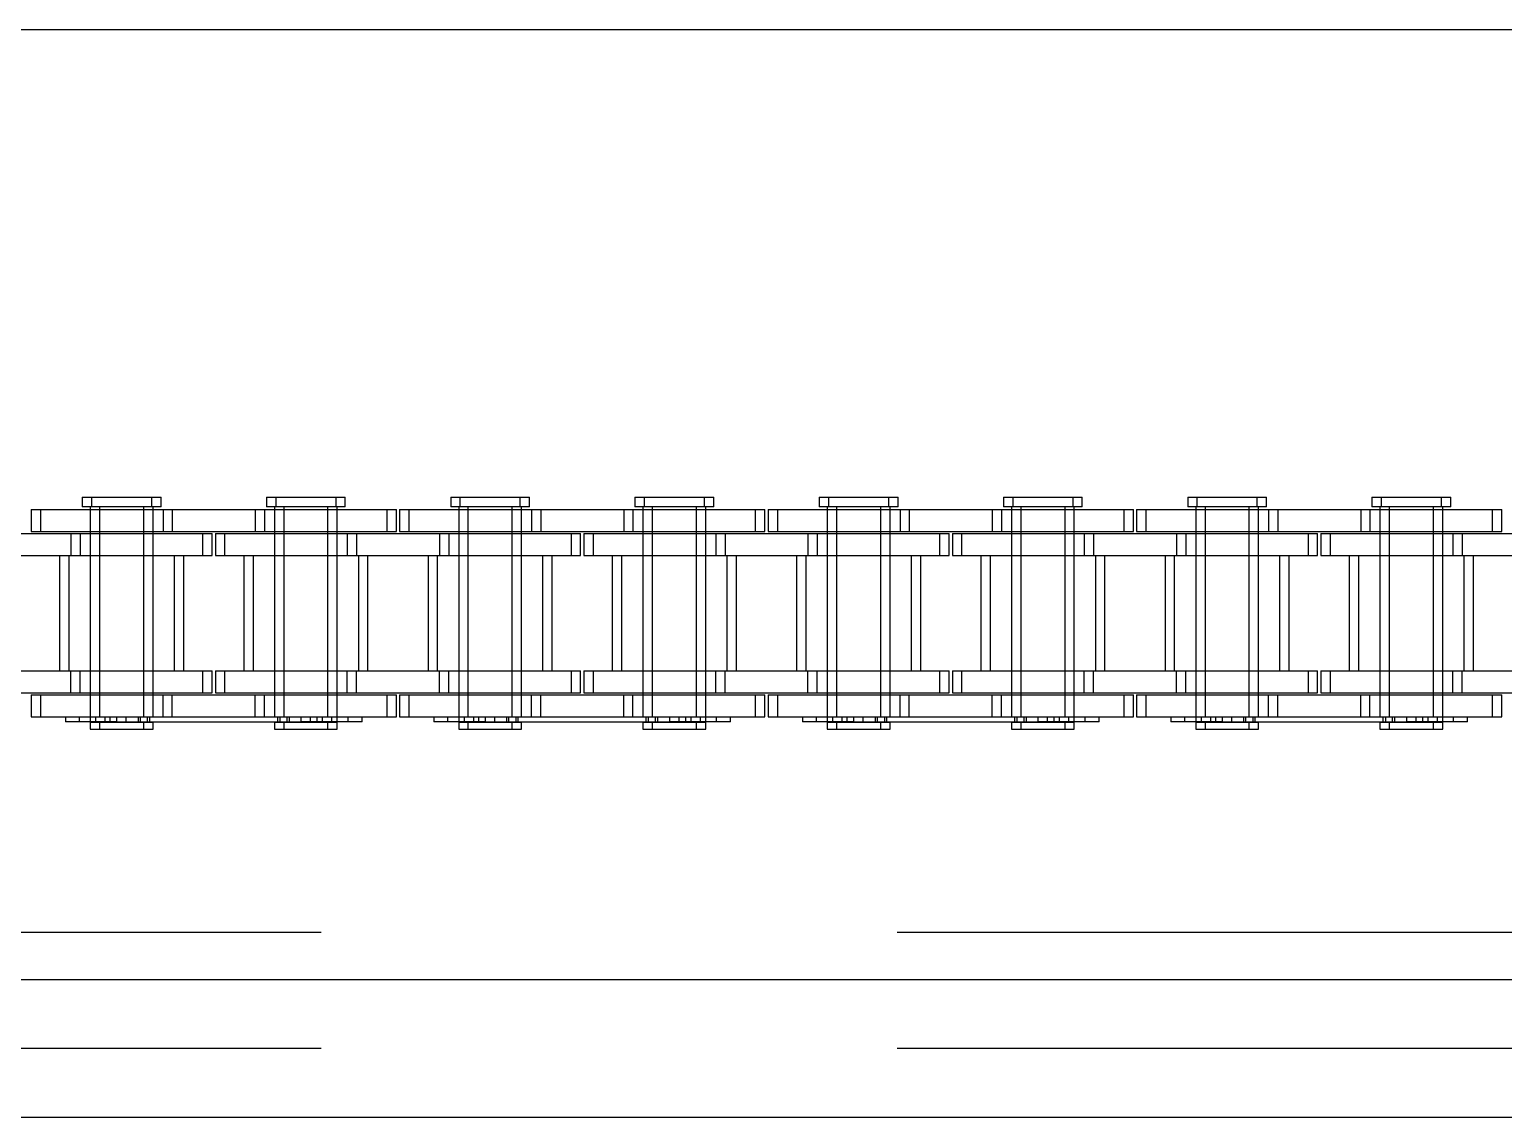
# Model space of a CAD drawing. Header units: metres. Extents: x 0 to 21025, y 0 to 14850.
# Drawn here: x 4562.9 to 4664.5, y 9046.6 to 9121.6 of the extents above; entities that cross this region are included whole.
import ezdxf

# ---------------------------------------------------------------- set-up
doc = ezdxf.new("R2010")
doc.units = ezdxf.units.M
doc.header["$LTSCALE"] = 25
doc.linetypes.add('HIDDEN2', pattern=[4.7625, 3.175, -1.5875])
doc.layers.add('SL4', color=4, linetype='Continuous')
doc.layers.add('ST1', color=7, linetype='HIDDEN2')

msp = doc.modelspace()

# ---------------------------------------------------------------- linework, layer by layer
at = {"layer": 'SL4'}
for p, q in [((4210.539, 9121.619), (5535.514, 9121.619)), ((4210.539, 9056.144), (5535.514, 9056.144)), ((5535.514, 9046.619), (4210.539, 9046.619))]:
    msp.add_line(p, q, dxfattribs=at)
at = {"layer": 'ST1'}
for p, q in [((4566.531, 9089.384), (4571.328, 9089.384)), ((4566.531, 9089.384), (4566.531, 9088.725)), ((4567.17, 9089.384), (4567.17, 9088.725)), ((4571.328, 9089.384), (4571.967, 9089.384)), ((4571.328, 9088.725), (4571.328, 9089.384)), ((4571.967, 9088.725), (4571.967, 9089.384)), ((4579.231, 9089.384), (4584.028, 9089.384)), ((4579.231, 9089.384), (4579.231, 9088.725)), ((4579.87, 9089.384), (4579.87, 9088.725)), ((4584.028, 9089.384), (4584.667, 9089.384)), ((4584.028, 9088.725), (4584.028, 9089.384)), ((4584.667, 9088.725), (4584.667, 9089.384)), ((4591.931, 9089.384), (4596.728, 9089.384)), ((4591.931, 9089.384), (4591.931, 9088.725)), ((4592.57, 9089.384), (4592.57, 9088.725)), ((4596.728, 9089.384), (4597.367, 9089.384)), ((4596.728, 9088.725), (4596.728, 9089.384)), ((4597.367, 9088.725), (4597.367, 9089.384)), ((4604.631, 9089.384), (4609.428, 9089.384)), ((4604.631, 9089.384), (4604.631, 9088.725)), ((4605.27, 9089.384), (4605.27, 9088.725)), ((4609.428, 9089.384), (4610.067, 9089.384)), ((4609.428, 9088.725), (4609.428, 9089.384)), ((4610.067, 9088.725), (4610.067, 9089.384)), ((4617.331, 9089.384), (4622.128, 9089.384)), ((4617.331, 9089.384), (4617.331, 9088.725)), ((4617.97, 9089.384), (4617.97, 9088.725)), ((4622.128, 9089.384), (4622.767, 9089.384)), ((4622.128, 9088.725), (4622.128, 9089.384)), ((4622.767, 9088.725), (4622.767, 9089.384)), ((4630.031, 9089.384), (4634.828, 9089.384)), ((4630.031, 9089.384), (4630.031, 9088.725)), ((4630.67, 9089.384), (4630.67, 9088.725)), ((4634.828, 9089.384), (4635.467, 9089.384)), ((4634.828, 9088.725), (4634.828, 9089.384)), ((4635.467, 9088.725), (4635.467, 9089.384)), ((4642.731, 9089.384), (4647.528, 9089.384)), ((4642.731, 9089.384), (4642.731, 9088.725)), ((4643.37, 9089.384), (4643.37, 9088.725)), ((4647.528, 9089.384), (4648.167, 9089.384)), ((4647.528, 9088.725), (4647.528, 9089.384)), ((4648.167, 9088.725), (4648.167, 9089.384)), ((4655.431, 9089.384), (4660.228, 9089.384)), ((4655.431, 9089.384), (4655.431, 9088.725)), ((4656.07, 9089.384), (4656.07, 9088.725)), ((4660.228, 9089.384), (4660.867, 9089.384)), ((4660.228, 9088.725), (4660.228, 9089.384)), ((4660.867, 9088.725), (4660.867, 9089.384)), ((4563.009, 9088.541), (4572.104, 9088.541)), ((4563.009, 9088.541), (4563.009, 9087.021)), ((4563.648, 9088.541), (4563.648, 9087.021)), ((4571.328, 9088.725), (4566.531, 9088.725)), ((4567.084, 9088.725), (4567.084, 9074.227)), ((4567.084, 9088.541), (4567.084, 9087.021)), ((4567.723, 9088.725), (4567.723, 9074.227)), ((4567.723, 9088.541), (4567.723, 9087.021)), ((4570.774, 9074.227), (4570.774, 9088.725)), ((4570.774, 9087.021), (4570.774, 9088.541)), ((4571.967, 9088.725), (4571.328, 9088.725)), ((4571.413, 9074.227), (4571.413, 9088.725)), ((4571.413, 9087.021), (4571.413, 9088.541)), ((4572.104, 9088.541), (4572.104, 9087.021)), ((4572.104, 9088.541), (4578.454, 9088.541)), ((4572.743, 9088.541), (4572.743, 9087.021)), ((4578.454, 9088.541), (4578.454, 9087.021)), ((4578.454, 9088.541), (4587.549, 9088.541)), ((4579.093, 9088.541), (4579.093, 9087.021)), ((4584.028, 9088.725), (4579.231, 9088.725)), ((4579.784, 9088.725), (4579.784, 9074.227)), ((4579.784, 9088.541), (4579.784, 9087.021)), ((4580.423, 9088.725), (4580.423, 9074.227)), ((4580.423, 9088.541), (4580.423, 9087.021)), ((4583.474, 9074.227), (4583.474, 9088.725)), ((4583.474, 9087.021), (4583.474, 9088.541)), ((4584.667, 9088.725), (4584.028, 9088.725)), ((4584.113, 9074.227), (4584.113, 9088.725)), ((4584.113, 9087.021), (4584.113, 9088.541)), ((4587.549, 9088.541), (4588.188, 9088.541)), ((4587.549, 9087.021), (4587.549, 9088.541)), ((4588.188, 9087.021), (4588.188, 9088.541)), ((4588.409, 9088.541), (4597.504, 9088.541)), ((4588.409, 9088.541), (4588.409, 9087.021)), ((4589.048, 9088.541), (4589.048, 9087.021)), ((4596.728, 9088.725), (4591.931, 9088.725)), ((4592.484, 9088.725), (4592.484, 9074.227)), ((4592.484, 9088.541), (4592.484, 9087.021)), ((4593.123, 9088.725), (4593.123, 9074.227)), ((4593.123, 9088.541), (4593.123, 9087.021)), ((4596.174, 9074.227), (4596.174, 9088.725)), ((4596.174, 9087.021), (4596.174, 9088.541)), ((4597.367, 9088.725), (4596.728, 9088.725)), ((4596.813, 9074.227), (4596.813, 9088.725)), ((4596.813, 9087.021), (4596.813, 9088.541)), ((4597.504, 9088.541), (4597.504, 9087.021)), ((4597.504, 9088.541), (4603.854, 9088.541)), ((4598.143, 9088.541), (4598.143, 9087.021)), ((4603.854, 9088.541), (4603.854, 9087.021)), ((4603.854, 9088.541), (4612.949, 9088.541)), ((4604.493, 9088.541), (4604.493, 9087.021)), ((4609.428, 9088.725), (4604.631, 9088.725)), ((4605.184, 9088.725), (4605.184, 9074.227)), ((4605.184, 9088.541), (4605.184, 9087.021)), ((4605.823, 9088.725), (4605.823, 9074.227)), ((4605.823, 9088.541), (4605.823, 9087.021)), ((4608.874, 9074.227), (4608.874, 9088.725)), ((4608.874, 9087.021), (4608.874, 9088.541)), ((4610.067, 9088.725), (4609.428, 9088.725)), ((4609.513, 9074.227), (4609.513, 9088.725)), ((4609.513, 9087.021), (4609.513, 9088.541)), ((4612.949, 9088.541), (4613.588, 9088.541)), ((4612.949, 9087.021), (4612.949, 9088.541)), ((4613.588, 9087.021), (4613.588, 9088.541)), ((4613.809, 9088.541), (4622.904, 9088.541)), ((4613.809, 9088.541), (4613.809, 9087.021)), ((4614.448, 9088.541), (4614.448, 9087.021)), ((4622.128, 9088.725), (4617.331, 9088.725)), ((4617.884, 9088.725), (4617.884, 9074.227)), ((4617.884, 9088.541), (4617.884, 9087.021)), ((4618.523, 9088.725), (4618.523, 9074.227)), ((4618.523, 9088.541), (4618.523, 9087.021)), ((4621.574, 9074.227), (4621.574, 9088.725)), ((4621.574, 9087.021), (4621.574, 9088.541)), ((4622.767, 9088.725), (4622.128, 9088.725)), ((4622.213, 9074.227), (4622.213, 9088.725)), ((4622.213, 9087.021), (4622.213, 9088.541)), ((4622.904, 9088.541), (4622.904, 9087.021)), ((4622.904, 9088.541), (4629.254, 9088.541)), ((4623.543, 9088.541), (4623.543, 9087.021)), ((4629.254, 9088.541), (4629.254, 9087.021)), ((4629.254, 9088.541), (4638.349, 9088.541)), ((4629.893, 9088.541), (4629.893, 9087.021)), ((4634.828, 9088.725), (4630.031, 9088.725)), ((4630.584, 9088.725), (4630.584, 9074.227)), ((4630.584, 9088.541), (4630.584, 9087.021)), ((4631.223, 9088.725), (4631.223, 9074.227)), ((4631.223, 9088.541), (4631.223, 9087.021)), ((4634.274, 9074.227), (4634.274, 9088.725)), ((4634.274, 9087.021), (4634.274, 9088.541)), ((4635.467, 9088.725), (4634.828, 9088.725)), ((4634.913, 9074.227), (4634.913, 9088.725)), ((4634.913, 9087.021), (4634.913, 9088.541)), ((4638.349, 9088.541), (4638.988, 9088.541)), ((4638.349, 9087.021), (4638.349, 9088.541)), ((4638.988, 9087.021), (4638.988, 9088.541)), ((4639.209, 9088.541), (4648.304, 9088.541)), ((4639.209, 9088.541), (4639.209, 9087.021)), ((4639.848, 9088.541), (4639.848, 9087.021)), ((4647.528, 9088.725), (4642.731, 9088.725)), ((4643.284, 9088.725), (4643.284, 9074.227)), ((4643.284, 9088.541), (4643.284, 9087.021)), ((4643.923, 9088.725), (4643.923, 9074.227)), ((4643.923, 9088.541), (4643.923, 9087.021)), ((4646.974, 9074.227), (4646.974, 9088.725)), ((4646.974, 9087.021), (4646.974, 9088.541)), ((4648.167, 9088.725), (4647.528, 9088.725)), ((4647.613, 9074.227), (4647.613, 9088.725)), ((4647.613, 9087.021), (4647.613, 9088.541)), ((4648.304, 9088.541), (4648.304, 9087.021)), ((4648.304, 9088.541), (4654.654, 9088.541)), ((4648.943, 9088.541), (4648.943, 9087.021)), ((4654.654, 9088.541), (4654.654, 9087.021)), ((4654.654, 9088.541), (4663.749, 9088.541)), ((4655.293, 9088.541), (4655.293, 9087.021)), ((4660.228, 9088.725), (4655.431, 9088.725)), ((4655.984, 9088.725), (4655.984, 9074.227)), ((4655.984, 9088.541), (4655.984, 9087.021)), ((4656.623, 9088.725), (4656.623, 9074.227)), ((4656.623, 9088.541), (4656.623, 9087.021)), ((4659.674, 9074.227), (4659.674, 9088.725)), ((4659.674, 9087.021), (4659.674, 9088.541)), ((4660.867, 9088.725), (4660.228, 9088.725)), ((4660.313, 9074.227), (4660.313, 9088.725)), ((4660.313, 9087.021), (4660.313, 9088.541)), ((4663.749, 9088.541), (4664.388, 9088.541)), ((4663.749, 9087.021), (4663.749, 9088.541)), ((4664.388, 9087.021), (4664.388, 9088.541)), ((4559.404, 9086.869), (4565.754, 9086.869)), ((4563.009, 9087.021), (4572.104, 9087.021)), ((4565.754, 9086.869), (4565.754, 9085.349)), ((4565.754, 9086.869), (4574.849, 9086.869)), ((4566.393, 9086.869), (4566.393, 9085.349)), ((4567.084, 9086.869), (4567.084, 9085.349)), ((4567.723, 9086.869), (4567.723, 9085.349)), ((4570.774, 9085.349), (4570.774, 9086.869)), ((4571.413, 9085.349), (4571.413, 9086.869)), ((4572.104, 9087.021), (4578.454, 9087.021)), ((4574.849, 9086.869), (4575.488, 9086.869)), ((4574.849, 9085.349), (4574.849, 9086.869)), ((4575.488, 9085.349), (4575.488, 9086.869)), ((4575.709, 9086.869), (4584.804, 9086.869)), ((4575.709, 9086.869), (4575.709, 9085.349)), ((4576.348, 9086.869), (4576.348, 9085.349)), ((4578.454, 9087.021), (4587.549, 9087.021)), ((4579.784, 9086.869), (4579.784, 9085.349)), ((4580.423, 9086.869), (4580.423, 9085.349)), ((4583.474, 9085.349), (4583.474, 9086.869)), ((4584.113, 9085.349), (4584.113, 9086.869)), ((4584.804, 9086.869), (4584.804, 9085.349)), ((4584.804, 9086.869), (4591.154, 9086.869)), ((4585.443, 9086.869), (4585.443, 9085.349)), ((4587.549, 9087.021), (4588.188, 9087.021)), ((4588.409, 9087.021), (4597.504, 9087.021)), ((4591.154, 9086.869), (4591.154, 9085.349)), ((4591.154, 9086.869), (4600.249, 9086.869)), ((4591.793, 9086.869), (4591.793, 9085.349)), ((4592.484, 9086.869), (4592.484, 9085.349)), ((4593.123, 9086.869), (4593.123, 9085.349)), ((4596.174, 9085.349), (4596.174, 9086.869)), ((4596.813, 9085.349), (4596.813, 9086.869)), ((4597.504, 9087.021), (4603.854, 9087.021)), ((4600.249, 9086.869), (4600.888, 9086.869)), ((4600.249, 9085.349), (4600.249, 9086.869)), ((4600.888, 9085.349), (4600.888, 9086.869)), ((4601.109, 9086.869), (4610.204, 9086.869)), ((4601.109, 9086.869), (4601.109, 9085.349)), ((4601.748, 9086.869), (4601.748, 9085.349)), ((4603.854, 9087.021), (4612.949, 9087.021)), ((4605.184, 9086.869), (4605.184, 9085.349)), ((4605.823, 9086.869), (4605.823, 9085.349)), ((4608.874, 9085.349), (4608.874, 9086.869)), ((4609.513, 9085.349), (4609.513, 9086.869)), ((4610.204, 9086.869), (4610.204, 9085.349)), ((4610.204, 9086.869), (4616.554, 9086.869)), ((4610.843, 9086.869), (4610.843, 9085.349)), ((4612.949, 9087.021), (4613.588, 9087.021)), ((4613.809, 9087.021), (4622.904, 9087.021)), ((4616.554, 9086.869), (4616.554, 9085.349)), ((4616.554, 9086.869), (4625.649, 9086.869)), ((4617.193, 9086.869), (4617.193, 9085.349)), ((4617.884, 9086.869), (4617.884, 9085.349)), ((4618.523, 9086.869), (4618.523, 9085.349)), ((4621.574, 9085.349), (4621.574, 9086.869)), ((4622.213, 9085.349), (4622.213, 9086.869)), ((4622.904, 9087.021), (4629.254, 9087.021)), ((4625.649, 9086.869), (4626.288, 9086.869)), ((4625.649, 9085.349), (4625.649, 9086.869)), ((4626.288, 9085.349), (4626.288, 9086.869)), ((4626.509, 9086.869), (4635.604, 9086.869)), ((4626.509, 9086.869), (4626.509, 9085.349)), ((4627.148, 9086.869), (4627.148, 9085.349)), ((4629.254, 9087.021), (4638.349, 9087.021)), ((4630.584, 9086.869), (4630.584, 9085.349)), ((4631.223, 9086.869), (4631.223, 9085.349)), ((4634.274, 9085.349), (4634.274, 9086.869)), ((4634.913, 9085.349), (4634.913, 9086.869)), ((4635.604, 9086.869), (4635.604, 9085.349)), ((4635.604, 9086.869), (4641.954, 9086.869)), ((4636.243, 9086.869), (4636.243, 9085.349)), ((4638.349, 9087.021), (4638.988, 9087.021)), ((4639.209, 9087.021), (4648.304, 9087.021)), ((4641.954, 9086.869), (4641.954, 9085.349)), ((4641.954, 9086.869), (4651.049, 9086.869)), ((4642.593, 9086.869), (4642.593, 9085.349)), ((4643.284, 9086.869), (4643.284, 9085.349)), ((4643.923, 9086.869), (4643.923, 9085.349)), ((4646.974, 9085.349), (4646.974, 9086.869)), ((4647.613, 9085.349), (4647.613, 9086.869)), ((4648.304, 9087.021), (4654.654, 9087.021)), ((4651.049, 9086.869), (4651.688, 9086.869)), ((4651.049, 9085.349), (4651.049, 9086.869)), ((4651.688, 9085.349), (4651.688, 9086.869)), ((4651.909, 9086.869), (4661.004, 9086.869)), ((4651.909, 9086.869), (4651.909, 9085.349)), ((4652.548, 9086.869), (4652.548, 9085.349)), ((4654.654, 9087.021), (4663.749, 9087.021)), ((4655.984, 9086.869), (4655.984, 9085.349)), ((4656.623, 9086.869), (4656.623, 9085.349)), ((4659.674, 9085.349), (4659.674, 9086.869)), ((4660.313, 9085.349), (4660.313, 9086.869)), ((4661.004, 9086.869), (4661.004, 9085.349)), ((4661.004, 9086.869), (4667.354, 9086.869)), ((4661.643, 9086.869), (4661.643, 9085.349)), ((4663.749, 9087.021), (4664.388, 9087.021)), ((4559.404, 9085.349), (4565.754, 9085.349)), ((4564.969, 9085.349), (4564.969, 9077.419)), ((4565.608, 9085.349), (4565.608, 9077.419)), ((4565.754, 9085.349), (4574.849, 9085.349)), ((4567.084, 9085.349), (4567.084, 9077.419)), ((4567.723, 9085.349), (4567.723, 9077.419)), ((4570.774, 9077.419), (4570.774, 9085.349)), ((4571.413, 9077.419), (4571.413, 9085.349)), ((4572.889, 9077.419), (4572.889, 9085.349)), ((4573.528, 9077.419), (4573.528, 9085.349)), ((4574.849, 9085.349), (4575.488, 9085.349)), ((4575.709, 9085.349), (4584.804, 9085.349)), ((4577.669, 9085.349), (4577.669, 9077.419)), ((4578.308, 9085.349), (4578.308, 9077.419)), ((4579.784, 9085.349), (4579.784, 9077.419)), ((4580.423, 9085.349), (4580.423, 9077.419)), ((4583.474, 9077.419), (4583.474, 9085.349)), ((4584.113, 9077.419), (4584.113, 9085.349)), ((4584.804, 9085.349), (4591.154, 9085.349)), ((4585.589, 9077.419), (4585.589, 9085.349)), ((4586.228, 9077.419), (4586.228, 9085.349)), ((4590.369, 9085.349), (4590.369, 9077.419)), ((4591.008, 9085.349), (4591.008, 9077.419)), ((4591.154, 9085.349), (4600.249, 9085.349)), ((4592.484, 9085.349), (4592.484, 9077.419)), ((4593.123, 9085.349), (4593.123, 9077.419)), ((4596.174, 9077.419), (4596.174, 9085.349)), ((4596.813, 9077.419), (4596.813, 9085.349)), ((4598.289, 9077.419), (4598.289, 9085.349)), ((4598.928, 9077.419), (4598.928, 9085.349)), ((4600.249, 9085.349), (4600.888, 9085.349)), ((4601.109, 9085.349), (4610.204, 9085.349)), ((4603.069, 9085.349), (4603.069, 9077.419)), ((4603.708, 9085.349), (4603.708, 9077.419)), ((4605.184, 9085.349), (4605.184, 9077.419)), ((4605.823, 9085.349), (4605.823, 9077.419)), ((4608.874, 9077.419), (4608.874, 9085.349)), ((4609.513, 9077.419), (4609.513, 9085.349)), ((4610.204, 9085.349), (4616.554, 9085.349)), ((4610.989, 9077.419), (4610.989, 9085.349)), ((4611.628, 9077.419), (4611.628, 9085.349)), ((4615.769, 9085.349), (4615.769, 9077.419)), ((4616.408, 9085.349), (4616.408, 9077.419)), ((4616.554, 9085.349), (4625.649, 9085.349)), ((4617.884, 9085.349), (4617.884, 9077.419)), ((4618.523, 9085.349), (4618.523, 9077.419)), ((4621.574, 9077.419), (4621.574, 9085.349)), ((4622.213, 9077.419), (4622.213, 9085.349)), ((4623.689, 9077.419), (4623.689, 9085.349)), ((4624.328, 9077.419), (4624.328, 9085.349)), ((4625.649, 9085.349), (4626.288, 9085.349)), ((4626.509, 9085.349), (4635.604, 9085.349)), ((4628.469, 9085.349), (4628.469, 9077.419)), ((4629.108, 9085.349), (4629.108, 9077.419)), ((4630.584, 9085.349), (4630.584, 9077.419)), ((4631.223, 9085.349), (4631.223, 9077.419)), ((4634.274, 9077.419), (4634.274, 9085.349)), ((4634.913, 9077.419), (4634.913, 9085.349)), ((4635.604, 9085.349), (4641.954, 9085.349)), ((4636.389, 9077.419), (4636.389, 9085.349)), ((4637.028, 9077.419), (4637.028, 9085.349)), ((4641.169, 9085.349), (4641.169, 9077.419)), ((4641.808, 9085.349), (4641.808, 9077.419)), ((4641.954, 9085.349), (4651.049, 9085.349)), ((4643.284, 9085.349), (4643.284, 9077.419)), ((4643.923, 9085.349), (4643.923, 9077.419)), ((4646.974, 9077.419), (4646.974, 9085.349)), ((4647.613, 9077.419), (4647.613, 9085.349)), ((4649.089, 9077.419), (4649.089, 9085.349)), ((4649.728, 9077.419), (4649.728, 9085.349)), ((4651.049, 9085.349), (4651.688, 9085.349)), ((4651.909, 9085.349), (4661.004, 9085.349)), ((4653.869, 9085.349), (4653.869, 9077.419)), ((4654.508, 9085.349), (4654.508, 9077.419)), ((4655.984, 9085.349), (4655.984, 9077.419)), ((4656.623, 9085.349), (4656.623, 9077.419)), ((4659.674, 9077.419), (4659.674, 9085.349)), ((4660.313, 9077.419), (4660.313, 9085.349)), ((4661.004, 9085.349), (4667.354, 9085.349)), ((4661.789, 9077.419), (4661.789, 9085.349)), ((4662.428, 9077.419), (4662.428, 9085.349)), ((4559.404, 9077.419), (4565.754, 9077.419)), ((4565.754, 9075.899), (4565.754, 9077.419)), ((4565.754, 9077.419), (4574.849, 9077.419)), ((4566.393, 9075.899), (4566.393, 9077.419)), ((4567.084, 9077.419), (4567.084, 9075.899)), ((4567.723, 9077.419), (4567.723, 9075.899)), ((4570.774, 9075.899), (4570.774, 9077.419)), ((4571.413, 9075.899), (4571.413, 9077.419)), ((4574.849, 9077.419), (4575.488, 9077.419)), ((4574.849, 9075.899), (4574.849, 9077.419)), ((4575.488, 9075.899), (4575.488, 9077.419)), ((4575.709, 9077.419), (4584.804, 9077.419)), ((4575.709, 9077.419), (4575.709, 9075.899)), ((4576.348, 9077.419), (4576.348, 9075.899)), ((4579.784, 9077.419), (4579.784, 9075.899)), ((4580.423, 9077.419), (4580.423, 9075.899)), ((4583.474, 9075.899), (4583.474, 9077.419)), ((4584.113, 9075.899), (4584.113, 9077.419)), ((4584.804, 9075.899), (4584.804, 9077.419)), ((4584.804, 9077.419), (4591.154, 9077.419)), ((4585.443, 9075.899), (4585.443, 9077.419)), ((4591.154, 9075.899), (4591.154, 9077.419)), ((4591.154, 9077.419), (4600.249, 9077.419)), ((4591.793, 9075.899), (4591.793, 9077.419)), ((4592.484, 9077.419), (4592.484, 9075.899)), ((4593.123, 9077.419), (4593.123, 9075.899)), ((4596.174, 9075.899), (4596.174, 9077.419)), ((4596.813, 9075.899), (4596.813, 9077.419)), ((4600.249, 9077.419), (4600.888, 9077.419)), ((4600.249, 9075.899), (4600.249, 9077.419)), ((4600.888, 9075.899), (4600.888, 9077.419)), ((4601.109, 9077.419), (4610.204, 9077.419)), ((4601.109, 9077.419), (4601.109, 9075.899)), ((4601.748, 9077.419), (4601.748, 9075.899)), ((4605.184, 9077.419), (4605.184, 9075.899)), ((4605.823, 9077.419), (4605.823, 9075.899)), ((4608.874, 9075.899), (4608.874, 9077.419)), ((4609.513, 9075.899), (4609.513, 9077.419)), ((4610.204, 9075.899), (4610.204, 9077.419)), ((4610.204, 9077.419), (4616.554, 9077.419)), ((4610.843, 9075.899), (4610.843, 9077.419)), ((4616.554, 9075.899), (4616.554, 9077.419)), ((4616.554, 9077.419), (4625.649, 9077.419)), ((4617.193, 9075.899), (4617.193, 9077.419)), ((4617.884, 9077.419), (4617.884, 9075.899)), ((4618.523, 9077.419), (4618.523, 9075.899)), ((4621.574, 9075.899), (4621.574, 9077.419)), ((4622.213, 9075.899), (4622.213, 9077.419)), ((4625.649, 9077.419), (4626.288, 9077.419)), ((4625.649, 9075.899), (4625.649, 9077.419)), ((4626.288, 9075.899), (4626.288, 9077.419)), ((4626.509, 9077.419), (4635.604, 9077.419)), ((4626.509, 9077.419), (4626.509, 9075.899)), ((4627.148, 9077.419), (4627.148, 9075.899)), ((4630.584, 9077.419), (4630.584, 9075.899)), ((4631.223, 9077.419), (4631.223, 9075.899)), ((4634.274, 9075.899), (4634.274, 9077.419)), ((4634.913, 9075.899), (4634.913, 9077.419)), ((4635.604, 9075.899), (4635.604, 9077.419)), ((4635.604, 9077.419), (4641.954, 9077.419)), ((4636.243, 9075.899), (4636.243, 9077.419)), ((4641.954, 9075.899), (4641.954, 9077.419)), ((4641.954, 9077.419), (4651.049, 9077.419)), ((4642.593, 9075.899), (4642.593, 9077.419)), ((4643.284, 9077.419), (4643.284, 9075.899)), ((4643.923, 9077.419), (4643.923, 9075.899)), ((4646.974, 9075.899), (4646.974, 9077.419)), ((4647.613, 9075.899), (4647.613, 9077.419)), ((4651.049, 9077.419), (4651.688, 9077.419)), ((4651.049, 9075.899), (4651.049, 9077.419)), ((4651.688, 9075.899), (4651.688, 9077.419)), ((4651.909, 9077.419), (4661.004, 9077.419)), ((4651.909, 9077.419), (4651.909, 9075.899)), ((4652.548, 9077.419), (4652.548, 9075.899)), ((4655.984, 9077.419), (4655.984, 9075.899)), ((4656.623, 9077.419), (4656.623, 9075.899)), ((4659.674, 9075.899), (4659.674, 9077.419)), ((4660.313, 9075.899), (4660.313, 9077.419)), ((4661.004, 9075.899), (4661.004, 9077.419)), ((4661.004, 9077.419), (4667.354, 9077.419)), ((4661.643, 9075.899), (4661.643, 9077.419)), ((4559.404, 9075.899), (4565.754, 9075.899)), ((4563.009, 9075.747), (4572.104, 9075.747)), ((4563.009, 9075.747), (4563.009, 9074.227)), ((4563.648, 9075.747), (4563.648, 9074.227)), ((4565.754, 9075.899), (4574.849, 9075.899)), ((4567.084, 9075.747), (4567.084, 9073.894)), ((4567.723, 9075.747), (4567.723, 9074.227)), ((4570.774, 9074.227), (4570.774, 9075.747)), ((4571.413, 9074.227), (4571.413, 9075.747)), ((4572.104, 9074.227), (4572.104, 9075.747)), ((4572.104, 9075.747), (4578.454, 9075.747)), ((4572.743, 9074.227), (4572.743, 9075.747)), ((4574.849, 9075.899), (4575.488, 9075.899)), ((4575.709, 9075.899), (4584.804, 9075.899)), ((4578.454, 9074.227), (4578.454, 9075.747)), ((4578.454, 9075.747), (4587.549, 9075.747)), ((4579.093, 9074.227), (4579.093, 9075.747)), ((4579.784, 9075.747), (4579.784, 9074.227)), ((4580.423, 9075.747), (4580.423, 9074.227)), ((4583.474, 9074.227), (4583.474, 9075.747)), ((4584.113, 9073.894), (4584.113, 9075.747)), ((4584.804, 9075.899), (4591.154, 9075.899)), ((4587.549, 9075.747), (4588.188, 9075.747)), ((4587.549, 9074.227), (4587.549, 9075.747)), ((4588.188, 9074.227), (4588.188, 9075.747)), ((4588.409, 9075.747), (4597.504, 9075.747)), ((4588.409, 9075.747), (4588.409, 9074.227)), ((4589.048, 9075.747), (4589.048, 9074.227)), ((4591.154, 9075.899), (4600.249, 9075.899)), ((4592.484, 9075.747), (4592.484, 9073.894)), ((4593.123, 9075.747), (4593.123, 9074.227)), ((4596.174, 9074.227), (4596.174, 9075.747)), ((4596.813, 9074.227), (4596.813, 9075.747)), ((4597.504, 9074.227), (4597.504, 9075.747)), ((4597.504, 9075.747), (4603.854, 9075.747)), ((4598.143, 9074.227), (4598.143, 9075.747)), ((4600.249, 9075.899), (4600.888, 9075.899)), ((4601.109, 9075.899), (4610.204, 9075.899)), ((4603.854, 9074.227), (4603.854, 9075.747)), ((4603.854, 9075.747), (4612.949, 9075.747)), ((4604.493, 9074.227), (4604.493, 9075.747)), ((4605.184, 9075.747), (4605.184, 9074.227)), ((4605.823, 9075.747), (4605.823, 9074.227)), ((4608.874, 9074.227), (4608.874, 9075.747)), ((4609.513, 9073.894), (4609.513, 9075.747)), ((4610.204, 9075.899), (4616.554, 9075.899)), ((4612.949, 9075.747), (4613.588, 9075.747)), ((4612.949, 9074.227), (4612.949, 9075.747)), ((4613.588, 9074.227), (4613.588, 9075.747)), ((4613.809, 9075.747), (4622.904, 9075.747)), ((4613.809, 9075.747), (4613.809, 9074.227)), ((4614.448, 9075.747), (4614.448, 9074.227)), ((4616.554, 9075.899), (4625.649, 9075.899)), ((4617.884, 9075.747), (4617.884, 9073.894)), ((4618.523, 9075.747), (4618.523, 9074.227)), ((4621.574, 9074.227), (4621.574, 9075.747)), ((4622.213, 9074.227), (4622.213, 9075.747)), ((4622.904, 9074.227), (4622.904, 9075.747)), ((4622.904, 9075.747), (4629.254, 9075.747)), ((4623.543, 9074.227), (4623.543, 9075.747)), ((4625.649, 9075.899), (4626.288, 9075.899)), ((4626.509, 9075.899), (4635.604, 9075.899)), ((4629.254, 9074.227), (4629.254, 9075.747)), ((4629.254, 9075.747), (4638.349, 9075.747)), ((4629.893, 9074.227), (4629.893, 9075.747)), ((4630.584, 9075.747), (4630.584, 9074.227)), ((4631.223, 9075.747), (4631.223, 9074.227)), ((4634.274, 9074.227), (4634.274, 9075.747)), ((4634.913, 9073.894), (4634.913, 9075.747)), ((4635.604, 9075.899), (4641.954, 9075.899)), ((4638.349, 9075.747), (4638.988, 9075.747)), ((4638.349, 9074.227), (4638.349, 9075.747)), ((4638.988, 9074.227), (4638.988, 9075.747)), ((4639.209, 9075.747), (4648.304, 9075.747)), ((4639.209, 9075.747), (4639.209, 9074.227)), ((4639.848, 9075.747), (4639.848, 9074.227)), ((4641.954, 9075.899), (4651.049, 9075.899)), ((4643.284, 9075.747), (4643.284, 9073.894)), ((4643.923, 9075.747), (4643.923, 9074.227)), ((4646.974, 9074.227), (4646.974, 9075.747)), ((4647.613, 9074.227), (4647.613, 9075.747)), ((4648.304, 9074.227), (4648.304, 9075.747)), ((4648.304, 9075.747), (4654.654, 9075.747)), ((4648.943, 9074.227), (4648.943, 9075.747)), ((4651.049, 9075.899), (4651.688, 9075.899)), ((4651.909, 9075.899), (4661.004, 9075.899)), ((4654.654, 9074.227), (4654.654, 9075.747)), ((4654.654, 9075.747), (4663.749, 9075.747)), ((4655.293, 9074.227), (4655.293, 9075.747)), ((4655.984, 9075.747), (4655.984, 9074.227)), ((4656.623, 9075.747), (4656.623, 9074.227)), ((4659.674, 9074.227), (4659.674, 9075.747)), ((4660.313, 9073.894), (4660.313, 9075.747)), ((4661.004, 9075.899), (4667.354, 9075.899)), ((4663.749, 9075.747), (4664.388, 9075.747)), ((4663.749, 9074.227), (4663.749, 9075.747)), ((4664.388, 9074.227), (4664.388, 9075.747)), ((4563.009, 9074.227), (4572.104, 9074.227)), ((4565.377, 9074.227), (4565.377, 9073.894)), ((4568.929, 9073.894), (4565.377, 9073.894)), ((4566.337, 9073.894), (4566.337, 9074.227)), ((4567.453, 9074.227), (4567.453, 9073.858)), ((4568.092, 9074.227), (4568.092, 9073.858)), ((4568.461, 9073.894), (4568.461, 9074.227)), ((4568.929, 9073.894), (4568.929, 9074.227)), ((4568.929, 9073.894), (4581.629, 9073.894)), ((4569.568, 9073.894), (4569.568, 9074.227)), ((4570.405, 9073.858), (4570.405, 9074.227)), ((4570.548, 9073.894), (4570.548, 9074.227)), ((4571.044, 9073.858), (4571.044, 9074.227)), ((4571.187, 9073.894), (4571.187, 9074.227)), ((4572.104, 9074.227), (4578.454, 9074.227)), ((4578.454, 9074.227), (4587.549, 9074.227)), ((4580.01, 9073.894), (4580.01, 9074.227)), ((4580.153, 9074.227), (4580.153, 9073.858)), ((4580.649, 9073.894), (4580.649, 9074.227)), ((4580.792, 9074.227), (4580.792, 9073.858)), ((4581.629, 9073.894), (4581.629, 9074.227)), ((4584.86, 9073.894), (4581.629, 9073.894)), ((4582.268, 9073.894), (4582.268, 9074.227)), ((4582.736, 9073.894), (4582.736, 9074.227)), ((4583.105, 9073.858), (4583.105, 9074.227)), ((4583.744, 9073.858), (4583.744, 9074.227)), ((4584.86, 9073.894), (4584.86, 9074.227)), ((4585.82, 9073.894), (4584.86, 9073.894)), ((4585.82, 9073.894), (4585.82, 9074.227)), ((4587.549, 9074.227), (4588.188, 9074.227)), ((4588.409, 9074.227), (4597.504, 9074.227)), ((4590.777, 9074.227), (4590.777, 9073.894)), ((4594.329, 9073.894), (4590.777, 9073.894)), ((4591.737, 9073.894), (4591.737, 9074.227)), ((4592.853, 9074.227), (4592.853, 9073.858)), ((4593.492, 9074.227), (4593.492, 9073.858)), ((4593.861, 9073.894), (4593.861, 9074.227)), ((4594.329, 9073.894), (4594.329, 9074.227)), ((4594.329, 9073.894), (4607.029, 9073.894)), ((4594.968, 9073.894), (4594.968, 9074.227)), ((4595.805, 9073.858), (4595.805, 9074.227)), ((4595.948, 9073.894), (4595.948, 9074.227)), ((4596.444, 9073.858), (4596.444, 9074.227)), ((4596.587, 9073.894), (4596.587, 9074.227)), ((4597.504, 9074.227), (4603.854, 9074.227)), ((4603.854, 9074.227), (4612.949, 9074.227)), ((4605.41, 9073.894), (4605.41, 9074.227)), ((4605.553, 9074.227), (4605.553, 9073.858)), ((4606.049, 9073.894), (4606.049, 9074.227)), ((4606.192, 9074.227), (4606.192, 9073.858)), ((4607.029, 9073.894), (4607.029, 9074.227)), ((4610.26, 9073.894), (4607.029, 9073.894)), ((4607.668, 9073.894), (4607.668, 9074.227)), ((4608.136, 9073.894), (4608.136, 9074.227)), ((4608.505, 9073.858), (4608.505, 9074.227)), ((4609.144, 9073.858), (4609.144, 9074.227)), ((4610.26, 9073.894), (4610.26, 9074.227)), ((4611.22, 9073.894), (4610.26, 9073.894)), ((4611.22, 9073.894), (4611.22, 9074.227)), ((4612.949, 9074.227), (4613.588, 9074.227)), ((4613.809, 9074.227), (4622.904, 9074.227)), ((4616.177, 9074.227), (4616.177, 9073.894)), ((4619.729, 9073.894), (4616.177, 9073.894)), ((4617.137, 9073.894), (4617.137, 9074.227)), ((4618.253, 9074.227), (4618.253, 9073.858)), ((4618.892, 9074.227), (4618.892, 9073.858)), ((4619.261, 9073.894), (4619.261, 9074.227)), ((4619.729, 9073.894), (4619.729, 9074.227)), ((4619.729, 9073.894), (4632.429, 9073.894)), ((4620.368, 9073.894), (4620.368, 9074.227)), ((4621.205, 9073.858), (4621.205, 9074.227)), ((4621.348, 9073.894), (4621.348, 9074.227)), ((4621.844, 9073.858), (4621.844, 9074.227)), ((4621.987, 9073.894), (4621.987, 9074.227)), ((4622.904, 9074.227), (4629.254, 9074.227)), ((4629.254, 9074.227), (4638.349, 9074.227)), ((4630.81, 9073.894), (4630.81, 9074.227)), ((4630.953, 9074.227), (4630.953, 9073.858)), ((4631.449, 9073.894), (4631.449, 9074.227)), ((4631.592, 9074.227), (4631.592, 9073.858)), ((4632.429, 9073.894), (4632.429, 9074.227)), ((4635.66, 9073.894), (4632.429, 9073.894)), ((4633.068, 9073.894), (4633.068, 9074.227)), ((4633.536, 9073.894), (4633.536, 9074.227)), ((4633.905, 9073.858), (4633.905, 9074.227)), ((4634.544, 9073.858), (4634.544, 9074.227)), ((4635.66, 9073.894), (4635.66, 9074.227)), ((4636.62, 9073.894), (4635.66, 9073.894)), ((4636.62, 9073.894), (4636.62, 9074.227)), ((4638.349, 9074.227), (4638.988, 9074.227)), ((4639.209, 9074.227), (4648.304, 9074.227)), ((4641.577, 9074.227), (4641.577, 9073.894)), ((4645.129, 9073.894), (4641.577, 9073.894)), ((4642.537, 9073.894), (4642.537, 9074.227)), ((4643.653, 9074.227), (4643.653, 9073.858)), ((4644.292, 9074.227), (4644.292, 9073.858)), ((4644.661, 9073.894), (4644.661, 9074.227)), ((4645.129, 9073.894), (4645.129, 9074.227)), ((4645.129, 9073.894), (4657.829, 9073.894)), ((4645.768, 9073.894), (4645.768, 9074.227)), ((4646.605, 9073.858), (4646.605, 9074.227)), ((4646.748, 9073.894), (4646.748, 9074.227)), ((4647.244, 9073.858), (4647.244, 9074.227)), ((4647.387, 9073.894), (4647.387, 9074.227)), ((4648.304, 9074.227), (4654.654, 9074.227)), ((4654.654, 9074.227), (4663.749, 9074.227)), ((4656.21, 9073.894), (4656.21, 9074.227)), ((4656.353, 9074.227), (4656.353, 9073.858)), ((4656.849, 9073.894), (4656.849, 9074.227)), ((4656.992, 9074.227), (4656.992, 9073.858)), ((4657.829, 9073.894), (4657.829, 9074.227)), ((4661.06, 9073.894), (4657.829, 9073.894)), ((4658.468, 9073.894), (4658.468, 9074.227)), ((4658.936, 9073.894), (4658.936, 9074.227)), ((4659.305, 9073.858), (4659.305, 9074.227)), ((4659.944, 9073.858), (4659.944, 9074.227)), ((4661.06, 9073.894), (4661.06, 9074.227)), ((4662.02, 9073.894), (4661.06, 9073.894)), ((4662.02, 9073.894), (4662.02, 9074.227)), ((4663.749, 9074.227), (4664.388, 9074.227)), ((4570.774, 9073.858), (4567.084, 9073.858)), ((4567.084, 9073.858), (4567.084, 9073.384)), ((4567.084, 9073.384), (4570.774, 9073.384)), ((4567.723, 9073.858), (4567.723, 9073.384)), ((4571.413, 9073.858), (4570.774, 9073.858)), ((4570.774, 9073.384), (4570.774, 9073.858)), ((4570.774, 9073.384), (4571.413, 9073.384)), ((4571.413, 9073.384), (4571.413, 9073.858)), ((4583.474, 9073.858), (4579.784, 9073.858)), ((4579.784, 9073.858), (4579.784, 9073.384)), ((4579.784, 9073.384), (4583.474, 9073.384)), ((4580.423, 9073.858), (4580.423, 9073.384)), ((4584.113, 9073.858), (4583.474, 9073.858)), ((4583.474, 9073.384), (4583.474, 9073.858)), ((4583.474, 9073.384), (4584.113, 9073.384)), ((4584.113, 9073.384), (4584.113, 9073.858)), ((4596.174, 9073.858), (4592.484, 9073.858)), ((4592.484, 9073.858), (4592.484, 9073.384)), ((4592.484, 9073.384), (4596.174, 9073.384)), ((4593.123, 9073.858), (4593.123, 9073.384)), ((4596.813, 9073.858), (4596.174, 9073.858)), ((4596.174, 9073.384), (4596.174, 9073.858)), ((4596.174, 9073.384), (4596.813, 9073.384)), ((4596.813, 9073.384), (4596.813, 9073.858)), ((4608.874, 9073.858), (4605.184, 9073.858)), ((4605.184, 9073.858), (4605.184, 9073.384)), ((4605.184, 9073.384), (4608.874, 9073.384)), ((4605.823, 9073.858), (4605.823, 9073.384)), ((4609.513, 9073.858), (4608.874, 9073.858)), ((4608.874, 9073.384), (4608.874, 9073.858)), ((4608.874, 9073.384), (4609.513, 9073.384)), ((4609.513, 9073.384), (4609.513, 9073.858)), ((4621.574, 9073.858), (4617.884, 9073.858)), ((4617.884, 9073.858), (4617.884, 9073.384)), ((4617.884, 9073.384), (4621.574, 9073.384)), ((4618.523, 9073.858), (4618.523, 9073.384)), ((4622.213, 9073.858), (4621.574, 9073.858)), ((4621.574, 9073.384), (4621.574, 9073.858)), ((4621.574, 9073.384), (4622.213, 9073.384)), ((4622.213, 9073.384), (4622.213, 9073.858)), ((4634.274, 9073.858), (4630.584, 9073.858)), ((4630.584, 9073.858), (4630.584, 9073.384)), ((4630.584, 9073.384), (4634.274, 9073.384)), ((4631.223, 9073.858), (4631.223, 9073.384)), ((4634.913, 9073.858), (4634.274, 9073.858)), ((4634.274, 9073.384), (4634.274, 9073.858)), ((4634.274, 9073.384), (4634.913, 9073.384)), ((4634.913, 9073.384), (4634.913, 9073.858)), ((4646.974, 9073.858), (4643.284, 9073.858)), ((4643.284, 9073.858), (4643.284, 9073.384)), ((4643.284, 9073.384), (4646.974, 9073.384)), ((4643.923, 9073.858), (4643.923, 9073.384)), ((4647.613, 9073.858), (4646.974, 9073.858)), ((4646.974, 9073.384), (4646.974, 9073.858)), ((4646.974, 9073.384), (4647.613, 9073.384)), ((4647.613, 9073.384), (4647.613, 9073.858)), ((4659.674, 9073.858), (4655.984, 9073.858)), ((4655.984, 9073.858), (4655.984, 9073.384)), ((4655.984, 9073.384), (4659.674, 9073.384)), ((4656.623, 9073.858), (4656.623, 9073.384)), ((4660.313, 9073.858), (4659.674, 9073.858)), ((4659.674, 9073.384), (4659.674, 9073.858)), ((4659.674, 9073.384), (4660.313, 9073.384)), ((4660.313, 9073.384), (4660.313, 9073.858)), ((5535.514, 9059.381), (4210.539, 9059.381)), ((4210.539, 9056.144), (5535.514, 9056.144)), ((5535.514, 9051.381), (4210.539, 9051.381))]:
    msp.add_line(p, q, dxfattribs=at)

doc.saveas('drawing.dxf')
